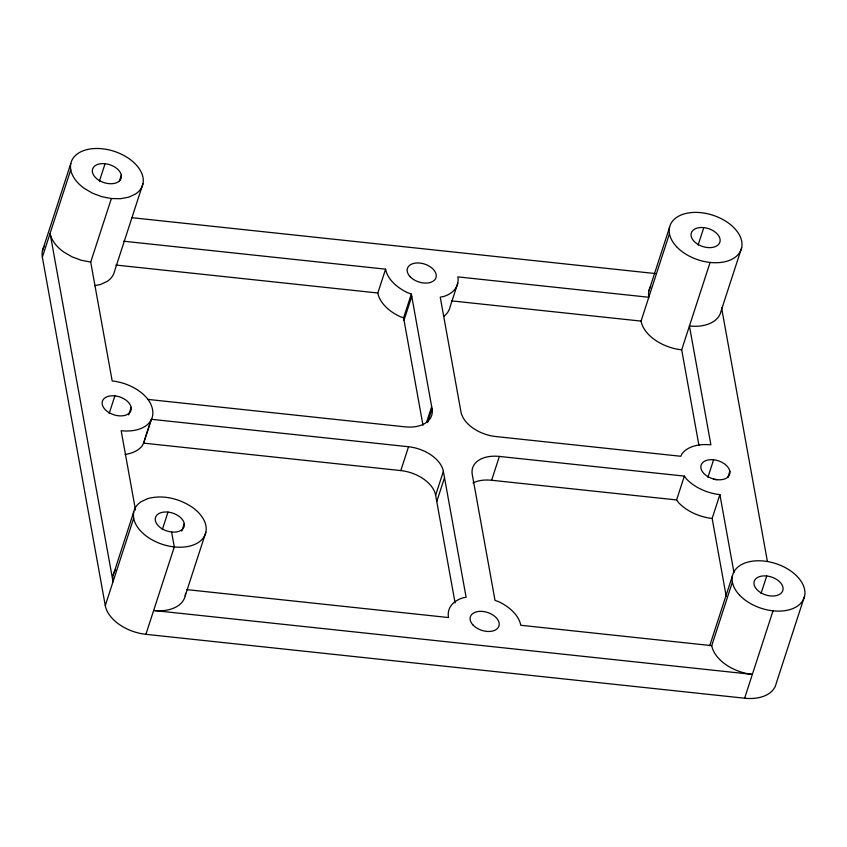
<?xml version="1.0" encoding="UTF-8"?>
<svg xmlns="http://www.w3.org/2000/svg" width="847" height="847" viewBox="0 0 847 847"><rect width="100%" height="100%" fill="white"/><g stroke="black" fill="none" stroke-linecap="round" stroke-linejoin="round"><path stroke-width="1.27" d="M42.414 250.881L70.809 163.503M804.586 596.119L776.191 683.497A37.512 23.504 18 0 1 744.619 698.214L145.906 634.318A37.512 23.504 18 0 1 105.282 605.573L42.35 257.192L70.746 169.813M99.395 181.184L105.07 163.715A15.002 9.402 18 0 1 120.285 179.977A15.002 9.402 18 0 1 95.256 177.309A15.002 9.402 18 0 1 105.07 163.715M135.499 510.021L121.174 430.721A37.512 23.504 18 0 0 150.215 421.615C155.763 413.548 151.878 403.225 145.726 396.735A37.512 23.504 18 0 0 112.185 380.949L90.714 262.104L111.37 198.547L120.56 198.696L128.829 197.15L135.594 193.984A37.512 23.504 18 0 0 129.242 158.791A37.512 23.504 18 0 0 78.146 153.339A37.512 23.504 18 0 0 84.499 188.532L92.704 193.285L101.862 196.705L111.37 198.547M119.3 181.449L121.322 175.213M142.931 183.831L114.546 271.209A37.512 23.504 18 0 1 107.209 281.373L100.433 284.528L94.536 285.64M109.178 413.442L114.885 395.877A15.002 9.402 18 0 1 130.099 412.15A15.002 9.402 18 0 1 105.07 409.472A15.002 9.402 18 0 1 114.885 395.877M128.691 414.903L131.137 407.375M144.466 440.673L150.988 420.599M113.096 575.431L133.741 511.884M105.282 605.573L133.678 518.195M162.328 529.576L168.002 512.096A15.002 9.402 18 0 1 183.217 528.359A15.002 9.402 18 0 1 158.188 525.691A15.002 9.402 18 0 1 168.002 512.096M145.906 634.318L174.302 546.929L171.602 532.001M181.819 531.08L184.254 523.594M185.218 595.769L205.863 532.212M422.992 425.247L403.596 317.9L399.795 316.482A37.512 23.504 18 0 1 377.836 292.998L385.586 269.166L123.662 241.215M403.596 317.9L411.335 294.068L407.534 292.649A37.512 23.504 18 0 1 385.586 269.166M404.008 320.198L411.758 296.365M457.772 283.194L450.032 307.016A37.512 23.504 18 0 1 443.817 316.376M400.8 470.583L408.55 446.75L151.264 419.286L143.524 443.119L400.8 470.583A32.154 20.148 18 0 1 435.623 495.22L455.083 602.916M426.782 421.658L431.663 406.602M427.587 422.611L432.065 408.815L411.335 294.068M435.623 495.22L443.373 471.387A32.154 20.148 18 0 0 408.55 446.75M436.766 501.53L444.506 477.708M473.007 482.938A32.154 20.148 18 0 1 491.631 480.26L499.37 456.427L684.355 476.109L686.356 478.841A37.512 23.504 18 0 0 719.897 494.616L733.978 572.614M648.876 290.955L669.532 227.398M698.955 445.427L681.687 349.832A37.512 23.504 18 0 1 641.063 321.098L669.458 233.708M698.108 245.09L703.793 227.61A15.002 9.402 18 0 1 719.008 243.883A15.002 9.402 18 0 1 693.968 241.204A15.002 9.402 18 0 1 703.793 227.61M681.687 349.832L710.082 262.454M741.654 247.737L720.998 311.283A37.512 23.504 18 0 1 689.437 326L710.908 444.855A37.512 23.504 18 0 0 681.867 453.95L680.819 456.279L495.791 436.533A32.154 20.148 18 0 1 460.969 411.896L440.239 297.149L443.669 296.503A37.512 23.504 18 0 0 457.835 276.884L648.813 297.265A37.512 23.504 18 0 1 650.708 286.381M726.239 596.447L712.147 518.449A37.512 23.504 18 0 1 678.616 502.673L676.605 499.942L684.355 476.109M707.891 477.348L713.598 459.783A15.002 9.402 18 0 1 728.812 476.046A15.002 9.402 18 0 1 703.783 473.378A15.002 9.402 18 0 1 713.598 459.783M712.147 518.449L719.897 494.616M727.817 477.549L729.849 471.281M709.744 645.689L732.454 575.791M185.546 593.302A37.512 23.504 18 0 1 153.646 610.486L752.369 674.392A37.512 23.504 18 0 1 711.745 645.647L732.39 582.09M761.04 593.472L766.726 575.992A15.002 9.402 18 0 1 781.94 592.265A15.002 9.402 18 0 1 756.9 589.597A15.002 9.402 18 0 1 766.726 575.992M744.619 698.214L773.015 610.835M144.054 441.922L142.476 445.448A37.512 23.504 18 0 1 125.102 454.426M131.73 217.668L655.44 273.57M115.923 265.047L377.836 292.998M451.409 300.854L641.063 321.098M147.674 399.382L404.951 426.835A32.154 20.148 18 0 0 432.065 408.815M713.46 479.296L717.197 479.688M491.631 480.26L676.605 499.942M186.594 589.597L448.508 617.548A37.512 23.504 18 0 1 462.684 597.929L466.115 597.283L443.373 471.387M711.745 645.647L520.767 625.266A37.512 23.504 18 0 0 498.819 601.783L495.019 600.364L472.266 474.458A32.154 20.148 18 0 1 499.37 456.427M90.714 262.104L81.217 260.251L72.048 256.842L63.853 252.088A37.512 23.504 18 0 1 50.089 233.359L113.022 581.741A37.512 23.504 18 0 1 115.616 569.819M721.538 307.577L767.382 561.339M42.35 257.192A37.512 23.504 18 0 1 44.256 246.308M147.844 498.565L141.078 501.731A37.512 23.504 18 0 0 147.431 536.913A37.512 23.504 18 0 0 198.526 542.376A37.512 23.504 18 0 0 192.174 507.184C179.342 498.618 162.973 494.5 147.844 498.565M739.484 595.049A37.512 23.504 18 0 0 802.056 601.73A37.512 23.504 18 0 0 764.026 561.063A37.512 23.504 18 0 0 739.484 595.049M410.096 276.662A15.002 9.402 18 0 0 435.125 279.341A15.002 9.402 18 0 0 419.911 263.068A15.002 9.402 18 0 0 410.096 276.662M473.028 625.044A15.002 9.402 18 0 0 498.057 627.722A15.002 9.402 18 0 0 482.843 611.449A15.002 9.402 18 0 0 473.028 625.044M676.552 246.668A37.512 23.504 18 0 0 739.124 253.348A37.512 23.504 18 0 0 701.094 212.682A37.512 23.504 18 0 0 676.552 246.668"/></g></svg>
